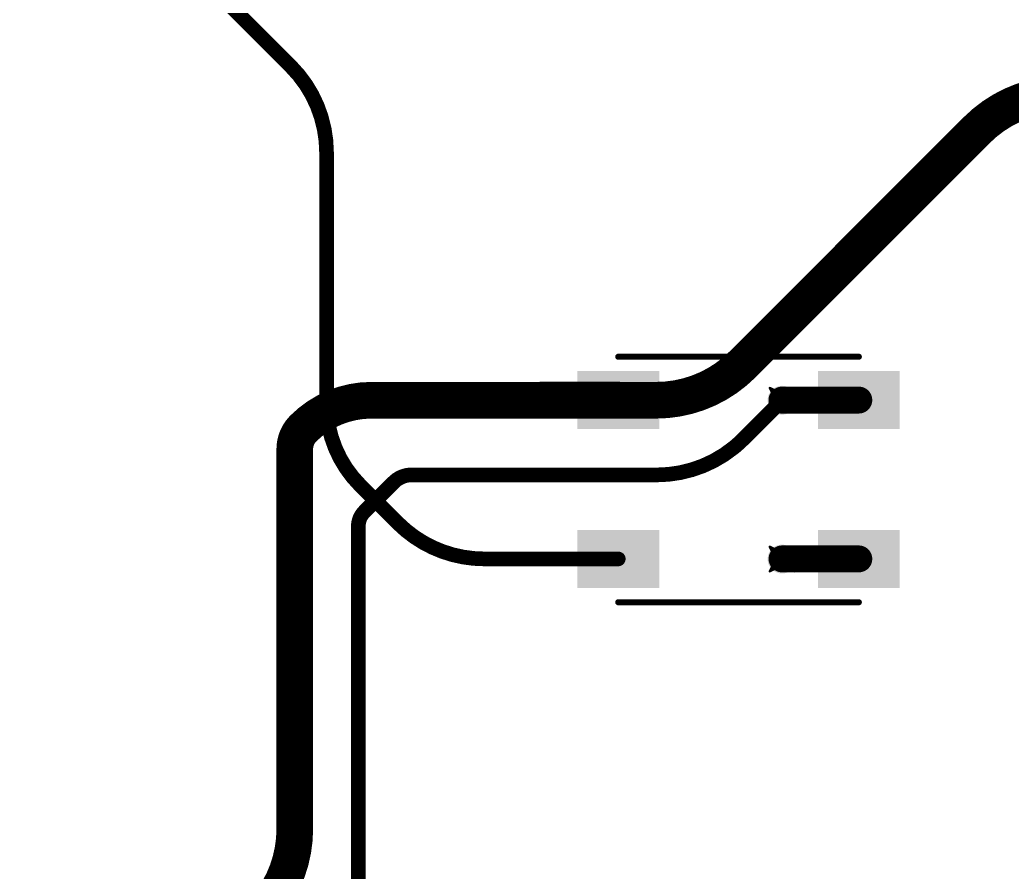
# Model space of a CAD drawing. Header units: inches. Extents: x -11 to 1110, y -7 to 455.
# Drawn here: x 328.8 to 349.43, y 285.7 to 303.41 of the extents above; entities that cross this region are included whole.
import ezdxf

# ---------------------------------------------------------------- set-up
doc = ezdxf.new("R2010")
doc.units = ezdxf.units.IN
for name, color, linetype in [('Bottom Layer', 5, 'Continuous'), ('Drill Drawing', 1, 'Continuous'), ('Top Layer', 1, 'Continuous'), ('Top Overlay', 2, 'Continuous'), ('Top Paste', 8, 'Continuous'), ('Top Solder', 216, 'Continuous'), ('Via Holes', 16, 'Continuous')]:
    doc.layers.add(name, color=color, linetype=linetype)

# ---------------------------------------------------------------- blocks, each defined once
blk = doc.blocks.new('WS2812B_B_W_127')
at = {"layer": 'Top Layer'}
for points in [[(-3.24999985, 2.15000078), (-1.75000031, 2.15000078), (-1.75000031, 1.15000278), (-3.24999985, 1.15000278)], [(3.24999985, 1.15000278), (1.75000031, 1.15000278), (1.75000031, 2.15000078), (3.24999985, 2.15000078)], [(-3.24999985, -1.15000024), (-1.75000031, -1.15000024), (-1.75000031, -2.14999824), (-3.24999985, -2.14999824)], [(1.75000031, -1.15000024), (3.24999985, -1.15000024), (3.24999985, -2.14999824), (1.75000031, -2.14999824)]]:
    blk.add_hatch(color=1, dxfattribs=at).paths.add_polyline_path(points)
at = {"layer": 'Top Paste'}
for points in [[(-3.24999985, 2.15000078), (-1.75000031, 2.15000078), (-1.75000031, 1.15000278), (-3.24999985, 1.15000278)], [(3.24999985, 1.15000278), (1.75000031, 1.15000278), (1.75000031, 2.15000078), (3.24999985, 2.15000078)], [(-3.24999985, -1.15000024), (-1.75000031, -1.15000024), (-1.75000031, -2.14999824), (-3.24999985, -2.14999824)], [(1.75000031, -1.15000024), (3.24999985, -1.15000024), (3.24999985, -2.14999824), (1.75000031, -2.14999824)]]:
    blk.add_hatch(color=8, dxfattribs=at).paths.add_polyline_path(points)
at = {"layer": 'Top Solder'}
for points in [[(-3.35159985, 2.25160078), (-1.64840031, 2.25160078), (-1.64840031, 1.04840278), (-3.35159985, 1.04840278)], [(3.35159985, 1.04840278), (1.64840031, 1.04840278), (1.64840031, 2.25160078), (3.35159985, 2.25160078)], [(-3.35159985, -1.04840024), (-1.64840031, -1.04840024), (-1.64840031, -2.25159824), (-3.35159985, -2.25159824)], [(1.64840031, -1.04840024), (3.35159985, -1.04840024), (3.35159985, -2.25159824), (1.64840031, -2.25159824)]]:
    blk.add_hatch(color=216, dxfattribs=at).paths.add_polyline_path(points)
at = {"layer": 'Top Overlay'}
for points in [[(-2.50000008, 2.55080008, 0.127, 0.127, 0), (2.50000008, 2.55080008, 0.127, 0.127, 0)], [(-3.556, 1.8034, 0.254, 0.254, 0), (-3.429, 1.6764, 0.254, 0.254, 0)], [(-3.556, 1.5494, 0.254, 0.254, 0), (-3.556, 1.8034, 0.254, 0.254, 0)], [(-3.556, 1.5494, 0.254, 0.254, 0), (-3.429, 1.6764, 0.254, 0.254, 0)], [(-2.50000008, -2.55079754, 0.127, 0.127, 0), (2.50000008, -2.55079754, 0.127, 0.127, 0)]]:
    blk.add_lwpolyline(points, format="xyseb", dxfattribs=at)
for points in [[(-2.53175008, 2.55080008, 0.0635, 0.0635, 1), (-2.46825008, 2.55080008, 0.0635, 0.0635, 1)], [(2.46825008, 2.55080008, 0.0635, 0.0635, 1), (2.53175008, 2.55080008, 0.0635, 0.0635, 1)], [(-3.619499999999999, 1.8034, 0.127, 0.127, 1), (-3.4925, 1.8034, 0.127, 0.127, 1)], [(-3.619499999999999, 1.8034, 0.127, 0.127, 1), (-3.4925, 1.8034, 0.127, 0.127, 1)], [(-3.619499999999999, 1.5494, 0.127, 0.127, 1), (-3.4925, 1.5494, 0.127, 0.127, 1)], [(-3.619499999999999, 1.5494, 0.127, 0.127, 1), (-3.4925, 1.5494, 0.127, 0.127, 1)], [(-3.4925, 1.6764, 0.127, 0.127, 1), (-3.3655, 1.6764, 0.127, 0.127, 1)], [(-3.4925, 1.6764, 0.127, 0.127, 1), (-3.3655, 1.6764, 0.127, 0.127, 1)], [(-2.53175008, -2.55079754, 0.0635, 0.0635, 1), (-2.46825008, -2.55079754, 0.0635, 0.0635, 1)], [(2.46825008, -2.55079754, 0.0635, 0.0635, 1), (2.53175008, -2.55079754, 0.0635, 0.0635, 1)]]:
    blk.add_lwpolyline(points, format="xyseb", close=True, dxfattribs=at)

msp = doc.modelspace()

# ---------------------------------------------------------------- hatches: boundary and pattern name
at = {"layer": 'Bottom Layer'}
h = msp.add_hatch(color=5, dxfattribs=at)
edge = h.paths.add_edge_path()
edge.add_arc((339.64556912, 295.5058098), 0.2999994, 0, 360)
h = msp.add_hatch(color=5, dxfattribs=at)
edge = h.paths.add_edge_path()
edge.add_arc((344.64556928, 295.5058098), 0.2999994, 0, 360)
h = msp.add_hatch(color=5, dxfattribs=at)
edge = h.paths.add_edge_path()
edge.add_arc((344.64556928, 292.20580878), 0.2999994, 0, 360)
at = {"layer": 'Top Layer'}
h = msp.add_hatch(color=1, dxfattribs=at)
edge = h.paths.add_edge_path()
edge.add_arc((339.64556912, 295.5058098), 0.2999994, 0, 360)
h = msp.add_hatch(color=1, dxfattribs=at)
edge = h.paths.add_edge_path()
edge.add_arc((344.64556928, 295.5058098), 0.2999994, 0, 360)
h = msp.add_hatch(color=1, dxfattribs=at)
edge = h.paths.add_edge_path()
edge.add_arc((344.64556928, 292.20580878), 0.2999994, 0, 360)
at = {"layer": 'Via Holes'}
h = msp.add_hatch(color=7, dxfattribs=at)
edge = h.paths.add_edge_path()
edge.add_arc((339.64556912, 295.5058098), 0.1499997, 0, 360)
h = msp.add_hatch(color=7, dxfattribs=at)
edge = h.paths.add_edge_path()
edge.add_arc((344.64556928, 295.5058098), 0.1499997, 0, 360)
h = msp.add_hatch(color=7, dxfattribs=at)
edge = h.paths.add_edge_path()
edge.add_arc((344.64556928, 292.20580878), 0.1499997, 0, 360)

# ---------------------------------------------------------------- linework, layer by layer
at = {"layer": 'Bottom Layer'}
for points in [[(348.69732648, 301.12312648, 0.7619999999999999, 0.7619999999999999, -0.198912367379658), (350.49337826, 301.8670747, 0.7619999999999999, 0.7619999999999999, 0)], [(343.82395802, 296.2497580199999, 0.7619999999999999, 0.7619999999999999, 0), (348.69732648, 301.12312648, 0.7619999999999999, 0.7619999999999999, 0)], [(343.82395802, 296.2497580199999, 0.7619999999999999, 0.7619999999999999, -0.198912367379658), (342.02790624, 295.5058098, 0.7619999999999999, 0.7619999999999999, 0)], [(334.6958, 294.9194, 0.7619999999999999, 0.7619999999999999, -0.198912367379658), (336.11151726, 295.5058098, 0.7619999999999999, 0.7619999999999999, 0)], [(336.11151726, 295.5058098, 0.7619999999999999, 0.7619999999999999, 0), (339.64556912, 295.5058098, 0.7619999999999999, 0.7619999999999999, 0)], [(339.64556912, 295.5058098, 0.7619999999999999, 0.7619999999999999, 0), (342.02790624, 295.5058098, 0.7619999999999999, 0.7619999999999999, 0)], [(344.64387256, 295.50750398, 0.5588, 0.5588, 0), (344.64556928, 295.5092007, 0.5588, 0.5588, 0)], [(343.8379077, 294.69814822, 0.3048, 0.3048, 0), (344.64556928, 295.5058098, 0.3048, 0.3048, 0)], [(334.518, 294.4901527, 0.7619999999999999, 0.7619999999999999, -0.198912367379658), (334.6958, 294.9194, 0.7619999999999999, 0.7619999999999999, 0)], [(334.518, 286.59890356, 0.7619999999999999, 0.7619999999999999, 0), (334.518, 294.4901527, 0.7619999999999999, 0.7619999999999999, 0)], [(343.7582025, 294.62183392, 0.3048, 0.3048, -0.01542111636843188), (343.63952608, 294.51959892, 0.3048, 0.3048, 0)], [(343.8379077, 294.69814822, 0.3048, 0.3048, -0.01086220972971262), (343.7582025, 294.62183392, 0.3048, 0.3048, 0)], [(343.63952608, 294.51959892, 0.3048, 0.3048, -0.1717266868593431), (342.04185592, 293.9542, 0.3048, 0.3048, 0)], [(336.5753999999999, 293.8018, 0.3048, 0.3048, -0.198912367379658), (336.94332662, 293.9542, 0.3048, 0.3048, 0)], [(336.94332662, 293.9542, 0.3048, 0.3048, 0), (342.04185592, 293.9542, 0.3048, 0.3048, 0)], [(335.96452238, 293.19092238, 0.3048, 0.3048, 0), (336.5753999999999, 293.8018, 0.3048, 0.3048, 0)], [(335.8388, 292.8874, 0.3048, 0.3048, -0.1988034903074048), (335.96439538, 293.19079538, 0.3048, 0.3048, 0)], [(335.96439538, 293.19079538, 0.3048, 0.3048, -0.0001047353673570495), (335.96452238, 293.19092492, 0.3048, 0.3048, 0)], [(335.96439538, 293.19079538, 0.3048, 0.3048, 0), (335.96452238, 293.19092238, 0.3048, 0.3048, 0)], [(335.8388, 284.71048214, 0.3048, 0.3048, 0), (335.8388, 292.8874, 0.3048, 0.3048, 0)], [(334.518, 286.59890356, 0.7619999999999999, 0.7619999999999999, -0.198912367379658), (333.77405178, 284.80285178, 0.7619999999999999, 0.7619999999999999, 0)]]:
    msp.add_lwpolyline(points, format="xyseb", dxfattribs=at)
for points in [[(348.50682648, 301.12312648, 0.3809999999999999, 0.3809999999999999, 1), (348.8878264799999, 301.12312648, 0.3809999999999999, 0.3809999999999999, 1)], [(348.50682648, 301.12312648, 0.3809999999999999, 0.3809999999999999, 1), (348.8878264799999, 301.12312648, 0.3809999999999999, 0.3809999999999999, 1)], [(343.63345802, 296.2497580199999, 0.3809999999999999, 0.3809999999999999, 1), (344.01445802, 296.2497580199999, 0.3809999999999999, 0.3809999999999999, 1)], [(343.63345802, 296.2497580199999, 0.3809999999999999, 0.3809999999999999, 1), (344.01445802, 296.2497580199999, 0.3809999999999999, 0.3809999999999999, 1)], [(335.92101726, 295.5058098, 0.3809999999999999, 0.3809999999999999, 1), (336.30201726, 295.5058098, 0.3809999999999999, 0.3809999999999999, 1)], [(335.92101726, 295.5058098, 0.3809999999999999, 0.3809999999999999, 1), (336.30201726, 295.5058098, 0.3809999999999999, 0.3809999999999999, 1)], [(339.45506912, 295.5058098, 0.3809999999999999, 0.3809999999999999, 1), (339.83606912, 295.5058098, 0.3809999999999999, 0.3809999999999999, 1)], [(339.45506912, 295.5058098, 0.3809999999999999, 0.3809999999999999, 1), (339.83606912, 295.5058098, 0.3809999999999999, 0.3809999999999999, 1)], [(341.83740624, 295.5058098, 0.3809999999999999, 0.3809999999999999, 1), (342.21840624, 295.5058098, 0.3809999999999999, 0.3809999999999999, 1)], [(341.83740624, 295.5058098, 0.3809999999999999, 0.3809999999999999, 1), (342.21840624, 295.5058098, 0.3809999999999999, 0.3809999999999999, 1)], [(344.50417256, 295.50750398, 0.2794, 0.2794, 1), (344.78357256, 295.50750398, 0.2794, 0.2794, 1)], [(344.50586928, 295.5092007, 0.2794, 0.2794, 1), (344.78526928, 295.5092007, 0.2794, 0.2794, 1)], [(344.56936928, 295.5058098, 0.1524, 0.1524, 1), (344.7217692799999, 295.5058098, 0.1524, 0.1524, 1)], [(334.5053, 294.9194, 0.3809999999999999, 0.3809999999999999, 1), (334.8863, 294.9194, 0.3809999999999999, 0.3809999999999999, 1)], [(334.5053, 294.9194, 0.3809999999999999, 0.3809999999999999, 1), (334.8863, 294.9194, 0.3809999999999999, 0.3809999999999999, 1)], [(334.3275, 294.4901527, 0.3809999999999999, 0.3809999999999999, 1), (334.7085, 294.4901527, 0.3809999999999999, 0.3809999999999999, 1)], [(334.3275, 294.4901527, 0.3809999999999999, 0.3809999999999999, 1), (334.7085, 294.4901527, 0.3809999999999999, 0.3809999999999999, 1)], [(343.6820025, 294.62183392, 0.1524, 0.1524, 1), (343.8344025, 294.62183392, 0.1524, 0.1524, 1)], [(343.6820025, 294.62183392, 0.1524, 0.1524, 1), (343.8344025, 294.62183392, 0.1524, 0.1524, 1)], [(343.7617077, 294.69814822, 0.1524, 0.1524, 1), (343.9141077, 294.69814822, 0.1524, 0.1524, 1)], [(343.7617077, 294.69814822, 0.1524, 0.1524, 1), (343.9141077, 294.69814822, 0.1524, 0.1524, 1)], [(343.56332608, 294.51959892, 0.1524, 0.1524, 1), (343.71572608, 294.51959892, 0.1524, 0.1524, 1)], [(343.56332608, 294.51959892, 0.1524, 0.1524, 1), (343.71572608, 294.51959892, 0.1524, 0.1524, 1)], [(336.86712662, 293.9542, 0.1524, 0.1524, 1), (337.01952662, 293.9542, 0.1524, 0.1524, 1)], [(336.86712662, 293.9542, 0.1524, 0.1524, 1), (337.01952662, 293.9542, 0.1524, 0.1524, 1)], [(341.96565592, 293.9542, 0.1524, 0.1524, 1), (342.11805592, 293.9542, 0.1524, 0.1524, 1)], [(341.96565592, 293.9542, 0.1524, 0.1524, 1), (342.11805592, 293.9542, 0.1524, 0.1524, 1)], [(336.4992, 293.8018, 0.1524, 0.1524, 1), (336.6516, 293.8018, 0.1524, 0.1524, 1)], [(336.4992, 293.8018, 0.1524, 0.1524, 1), (336.6516, 293.8018, 0.1524, 0.1524, 1)], [(335.88819538, 293.19079538, 0.1524, 0.1524, 1), (336.04059538, 293.19079538, 0.1524, 0.1524, 1)], [(335.88819538, 293.19079538, 0.1524, 0.1524, 1), (336.04059538, 293.19079538, 0.1524, 0.1524, 1)], [(335.88819538, 293.19079538, 0.1524, 0.1524, 1), (336.04059538, 293.19079538, 0.1524, 0.1524, 1)], [(335.88832238, 293.19092492, 0.1524, 0.1524, 1), (336.04072238, 293.19092492, 0.1524, 0.1524, 1)], [(335.88832238, 293.19092238, 0.1524, 0.1524, 1), (336.04072238, 293.19092238, 0.1524, 0.1524, 1)], [(335.88832238, 293.19092238, 0.1524, 0.1524, 1), (336.04072238, 293.19092238, 0.1524, 0.1524, 1)], [(335.7626, 292.8874, 0.1524, 0.1524, 1), (335.915, 292.8874, 0.1524, 0.1524, 1)], [(335.7626, 292.8874, 0.1524, 0.1524, 1), (335.915, 292.8874, 0.1524, 0.1524, 1)], [(334.3275, 286.59890356, 0.3809999999999999, 0.3809999999999999, 1), (334.7085, 286.59890356, 0.3809999999999999, 0.3809999999999999, 1)], [(334.3275, 286.59890356, 0.3809999999999999, 0.3809999999999999, 1), (334.7085, 286.59890356, 0.3809999999999999, 0.3809999999999999, 1)]]:
    msp.add_lwpolyline(points, format="xyseb", close=True, dxfattribs=at)
at = {"layer": 'Drill Drawing'}
for points in [[(339.39156912, 295.7598098, 0.0508, 0.0508, 0), (339.64556912, 295.6328098, 0.0508, 0.0508, 0)], [(339.39156912, 295.7598098, 0.0508, 0.0508, 0), (339.51856912, 295.5058098, 0.0508, 0.0508, 0)], [(339.64556912, 295.6328098, 0.0508, 0.0508, 0), (339.89956912, 295.7598098, 0.0508, 0.0508, 0)], [(339.77256912, 295.5058098, 0.0508, 0.0508, 0), (339.89956912, 295.7598098, 0.0508, 0.0508, 0)], [(344.3915692799999, 295.7598098, 0.0508, 0.0508, 0), (344.64556928, 295.6328098, 0.0508, 0.0508, 0)], [(344.3915692799999, 295.7598098, 0.0508, 0.0508, 0), (344.51856928, 295.5058098, 0.0508, 0.0508, 0)], [(344.64556928, 295.6328098, 0.0508, 0.0508, 0), (344.89956928, 295.7598098, 0.0508, 0.0508, 0)], [(344.77256928, 295.5058098, 0.0508, 0.0508, 0), (344.89956928, 295.7598098, 0.0508, 0.0508, 0)], [(339.39156912, 295.2518098, 0.0508, 0.0508, 0), (339.51856912, 295.5058098, 0.0508, 0.0508, 0)], [(339.39156912, 295.2518098, 0.0508, 0.0508, 0), (339.64556912, 295.3788098, 0.0508, 0.0508, 0)], [(339.64556912, 295.3788098, 0.0508, 0.0508, 0), (339.89956912, 295.2518098, 0.0508, 0.0508, 0)], [(339.77256912, 295.5058098, 0.0508, 0.0508, 0), (339.89956912, 295.2518098, 0.0508, 0.0508, 0)], [(344.3915692799999, 295.2518098, 0.0508, 0.0508, 0), (344.51856928, 295.5058098, 0.0508, 0.0508, 0)], [(344.3915692799999, 295.2518098, 0.0508, 0.0508, 0), (344.64556928, 295.3788098, 0.0508, 0.0508, 0)], [(344.64556928, 295.3788098, 0.0508, 0.0508, 0), (344.89956928, 295.2518098, 0.0508, 0.0508, 0)], [(344.77256928, 295.5058098, 0.0508, 0.0508, 0), (344.89956928, 295.2518098, 0.0508, 0.0508, 0)], [(344.3915692799999, 292.4598087799999, 0.0508, 0.0508, 0), (344.64556928, 292.33280878, 0.0508, 0.0508, 0)], [(344.3915692799999, 292.4598087799999, 0.0508, 0.0508, 0), (344.51856928, 292.20580878, 0.0508, 0.0508, 0)], [(344.64556928, 292.33280878, 0.0508, 0.0508, 0), (344.89956928, 292.4598087799999, 0.0508, 0.0508, 0)], [(344.77256928, 292.20580878, 0.0508, 0.0508, 0), (344.89956928, 292.4598087799999, 0.0508, 0.0508, 0)], [(344.3915692799999, 291.95180878, 0.0508, 0.0508, 0), (344.51856928, 292.20580878, 0.0508, 0.0508, 0)], [(344.3915692799999, 291.95180878, 0.0508, 0.0508, 0), (344.64556928, 292.07880878, 0.0508, 0.0508, 0)], [(344.64556928, 292.07880878, 0.0508, 0.0508, 0), (344.89956928, 291.95180878, 0.0508, 0.0508, 0)], [(344.77256928, 292.20580878, 0.0508, 0.0508, 0), (344.89956928, 291.95180878, 0.0508, 0.0508, 0)]]:
    msp.add_lwpolyline(points, format="xyseb", dxfattribs=at)
for points in [[(339.37886912, 295.7598098, 0.0254, 0.0254, 1), (339.40426912, 295.7598098, 0.0254, 0.0254, 1)], [(339.37886912, 295.7598098, 0.0254, 0.0254, 1), (339.40426912, 295.7598098, 0.0254, 0.0254, 1)], [(339.88686912, 295.7598098, 0.0254, 0.0254, 1), (339.91226912, 295.7598098, 0.0254, 0.0254, 1)], [(339.88686912, 295.7598098, 0.0254, 0.0254, 1), (339.91226912, 295.7598098, 0.0254, 0.0254, 1)], [(344.37886928, 295.7598098, 0.0254, 0.0254, 1), (344.40426928, 295.7598098, 0.0254, 0.0254, 1)], [(344.37886928, 295.7598098, 0.0254, 0.0254, 1), (344.40426928, 295.7598098, 0.0254, 0.0254, 1)], [(344.88686928, 295.7598098, 0.0254, 0.0254, 1), (344.91226928, 295.7598098, 0.0254, 0.0254, 1)], [(344.88686928, 295.7598098, 0.0254, 0.0254, 1), (344.91226928, 295.7598098, 0.0254, 0.0254, 1)], [(339.63286912, 295.6328098, 0.0254, 0.0254, 1), (339.65826912, 295.6328098, 0.0254, 0.0254, 1)], [(339.63286912, 295.6328098, 0.0254, 0.0254, 1), (339.65826912, 295.6328098, 0.0254, 0.0254, 1)], [(344.63286928, 295.6328098, 0.0254, 0.0254, 1), (344.65826928, 295.6328098, 0.0254, 0.0254, 1)], [(344.63286928, 295.6328098, 0.0254, 0.0254, 1), (344.65826928, 295.6328098, 0.0254, 0.0254, 1)], [(339.50586912, 295.5058098, 0.0254, 0.0254, 1), (339.53126912, 295.5058098, 0.0254, 0.0254, 1)], [(339.50586912, 295.5058098, 0.0254, 0.0254, 1), (339.53126912, 295.5058098, 0.0254, 0.0254, 1)], [(339.63286912, 295.3788098, 0.0254, 0.0254, 1), (339.65826912, 295.3788098, 0.0254, 0.0254, 1)], [(339.63286912, 295.3788098, 0.0254, 0.0254, 1), (339.65826912, 295.3788098, 0.0254, 0.0254, 1)], [(339.75986912, 295.5058098, 0.0254, 0.0254, 1), (339.78526912, 295.5058098, 0.0254, 0.0254, 1)], [(339.75986912, 295.5058098, 0.0254, 0.0254, 1), (339.78526912, 295.5058098, 0.0254, 0.0254, 1)], [(344.50586928, 295.5058098, 0.0254, 0.0254, 1), (344.53126928, 295.5058098, 0.0254, 0.0254, 1)], [(344.50586928, 295.5058098, 0.0254, 0.0254, 1), (344.53126928, 295.5058098, 0.0254, 0.0254, 1)], [(344.63286928, 295.3788098, 0.0254, 0.0254, 1), (344.65826928, 295.3788098, 0.0254, 0.0254, 1)], [(344.63286928, 295.3788098, 0.0254, 0.0254, 1), (344.65826928, 295.3788098, 0.0254, 0.0254, 1)], [(344.75986928, 295.5058098, 0.0254, 0.0254, 1), (344.78526928, 295.5058098, 0.0254, 0.0254, 1)], [(344.75986928, 295.5058098, 0.0254, 0.0254, 1), (344.78526928, 295.5058098, 0.0254, 0.0254, 1)], [(339.37886912, 295.2518098, 0.0254, 0.0254, 1), (339.40426912, 295.2518098, 0.0254, 0.0254, 1)], [(339.37886912, 295.2518098, 0.0254, 0.0254, 1), (339.40426912, 295.2518098, 0.0254, 0.0254, 1)], [(339.88686912, 295.2518098, 0.0254, 0.0254, 1), (339.91226912, 295.2518098, 0.0254, 0.0254, 1)], [(339.88686912, 295.2518098, 0.0254, 0.0254, 1), (339.91226912, 295.2518098, 0.0254, 0.0254, 1)], [(344.37886928, 295.2518098, 0.0254, 0.0254, 1), (344.40426928, 295.2518098, 0.0254, 0.0254, 1)], [(344.37886928, 295.2518098, 0.0254, 0.0254, 1), (344.40426928, 295.2518098, 0.0254, 0.0254, 1)], [(344.88686928, 295.2518098, 0.0254, 0.0254, 1), (344.91226928, 295.2518098, 0.0254, 0.0254, 1)], [(344.88686928, 295.2518098, 0.0254, 0.0254, 1), (344.91226928, 295.2518098, 0.0254, 0.0254, 1)], [(344.37886928, 292.4598087799999, 0.0254, 0.0254, 1), (344.40426928, 292.4598087799999, 0.0254, 0.0254, 1)], [(344.37886928, 292.4598087799999, 0.0254, 0.0254, 1), (344.40426928, 292.4598087799999, 0.0254, 0.0254, 1)], [(344.88686928, 292.4598087799999, 0.0254, 0.0254, 1), (344.91226928, 292.4598087799999, 0.0254, 0.0254, 1)], [(344.88686928, 292.4598087799999, 0.0254, 0.0254, 1), (344.91226928, 292.4598087799999, 0.0254, 0.0254, 1)], [(344.63286928, 292.33280878, 0.0254, 0.0254, 1), (344.65826928, 292.33280878, 0.0254, 0.0254, 1)], [(344.63286928, 292.33280878, 0.0254, 0.0254, 1), (344.65826928, 292.33280878, 0.0254, 0.0254, 1)], [(344.50586928, 292.20580878, 0.0254, 0.0254, 1), (344.53126928, 292.20580878, 0.0254, 0.0254, 1)], [(344.50586928, 292.20580878, 0.0254, 0.0254, 1), (344.53126928, 292.20580878, 0.0254, 0.0254, 1)], [(344.63286928, 292.07880878, 0.0254, 0.0254, 1), (344.65826928, 292.07880878, 0.0254, 0.0254, 1)], [(344.63286928, 292.07880878, 0.0254, 0.0254, 1), (344.65826928, 292.07880878, 0.0254, 0.0254, 1)], [(344.75986928, 292.20580878, 0.0254, 0.0254, 1), (344.78526928, 292.20580878, 0.0254, 0.0254, 1)], [(344.75986928, 292.20580878, 0.0254, 0.0254, 1), (344.78526928, 292.20580878, 0.0254, 0.0254, 1)], [(344.37886928, 291.95180878, 0.0254, 0.0254, 1), (344.40426928, 291.95180878, 0.0254, 0.0254, 1)], [(344.37886928, 291.95180878, 0.0254, 0.0254, 1), (344.40426928, 291.95180878, 0.0254, 0.0254, 1)], [(344.88686928, 291.95180878, 0.0254, 0.0254, 1), (344.91226928, 291.95180878, 0.0254, 0.0254, 1)], [(344.88686928, 291.95180878, 0.0254, 0.0254, 1), (344.91226928, 291.95180878, 0.0254, 0.0254, 1)]]:
    msp.add_lwpolyline(points, format="xyseb", close=True, dxfattribs=at)
at = {"layer": 'Top Layer'}
for points in [[(328.9561493, 307.9234507, 0.3048, 0.3048, 0), (334.43445178, 302.44514822, 0.3048, 0.3048, 0)], [(334.43445178, 302.44514822, 0.3048, 0.3048, -0.198912367379658), (335.1784, 300.6490964399999, 0.3048, 0.3048, 0)], [(335.1784, 295.4274, 0.3048, 0.3048, 0), (335.1784, 300.6490964399999, 0.3048, 0.3048, 0)], [(339.64556912, 295.5092007, 0.7619999999999999, 0.7619999999999999, 0), (341.24119966, 295.5092007, 0.7619999999999999, 0.7619999999999999, 0)], [(344.64556928, 295.5092007, 0.5588, 0.5588, 0), (346.24119982, 295.5092007, 0.5588, 0.5588, 0)], [(335.87886088, 293.73634166, 0.3048, 0.3048, -0.198912367379658), (335.1784, 295.4274, 0.3048, 0.3048, 0)], [(335.87886088, 293.73633912, 0.3048, 0.3048, 0), (336.6620521, 292.9531479, 0.3048, 0.3048, 0)], [(338.45810388, 292.20919968, 0.3048, 0.3048, -0.198912367379658), (336.6620521, 292.9531479, 0.3048, 0.3048, 0)], [(344.64556928, 292.20919968, 0.5588, 0.5588, 0), (346.24119982, 292.20919968, 0.5588, 0.5588, 0)], [(338.45810388, 292.20919968, 0.3048, 0.3048, 0), (341.24119966, 292.20919968, 0.3048, 0.3048, 0)]]:
    msp.add_lwpolyline(points, format="xyseb", dxfattribs=at)
for points in [[(334.35825178, 302.44514822, 0.1524, 0.1524, 1), (334.51065178, 302.44514822, 0.1524, 0.1524, 1)], [(334.35825178, 302.44514822, 0.1524, 0.1524, 1), (334.51065178, 302.44514822, 0.1524, 0.1524, 1)], [(335.1022, 300.6490964399999, 0.1524, 0.1524, 1), (335.2546, 300.6490964399999, 0.1524, 0.1524, 1)], [(335.1022, 300.6490964399999, 0.1524, 0.1524, 1), (335.2546, 300.6490964399999, 0.1524, 0.1524, 1)], [(339.45506912, 295.5092007, 0.3809999999999999, 0.3809999999999999, 1), (339.83606912, 295.5092007, 0.3809999999999999, 0.3809999999999999, 1)], [(341.05069966, 295.5092007, 0.3809999999999999, 0.3809999999999999, 1), (341.43169966, 295.5092007, 0.3809999999999999, 0.3809999999999999, 1)], [(344.50586928, 295.5092007, 0.2794, 0.2794, 1), (344.78526928, 295.5092007, 0.2794, 0.2794, 1)], [(346.10149982, 295.5092007, 0.2794, 0.2794, 1), (346.38089982, 295.5092007, 0.2794, 0.2794, 1)], [(335.1022, 295.4274, 0.1524, 0.1524, 1), (335.2546, 295.4274, 0.1524, 0.1524, 1)], [(335.1022, 295.4274, 0.1524, 0.1524, 1), (335.2546, 295.4274, 0.1524, 0.1524, 1)], [(335.80266088, 293.73634166, 0.1524, 0.1524, 1), (335.95506088, 293.73634166, 0.1524, 0.1524, 1)], [(335.80266088, 293.73633912, 0.1524, 0.1524, 1), (335.95506088, 293.73633912, 0.1524, 0.1524, 1)], [(336.5858521, 292.9531479, 0.1524, 0.1524, 1), (336.7382521, 292.9531479, 0.1524, 0.1524, 1)], [(336.5858521, 292.9531479, 0.1524, 0.1524, 1), (336.7382521, 292.9531479, 0.1524, 0.1524, 1)], [(344.50586928, 292.20919968, 0.2794, 0.2794, 1), (344.78526928, 292.20919968, 0.2794, 0.2794, 1)], [(346.10149982, 292.20919968, 0.2794, 0.2794, 1), (346.38089982, 292.20919968, 0.2794, 0.2794, 1)], [(338.38190388, 292.20919968, 0.1524, 0.1524, 1), (338.53430388, 292.20919968, 0.1524, 0.1524, 1)], [(338.38190388, 292.20919968, 0.1524, 0.1524, 1), (338.53430388, 292.20919968, 0.1524, 0.1524, 1)], [(341.16499966, 292.20919968, 0.1524, 0.1524, 1), (341.31739966, 292.20919968, 0.1524, 0.1524, 1)]]:
    msp.add_lwpolyline(points, format="xyseb", close=True, dxfattribs=at)

# ---------------------------------------------------------------- block references
msp.add_blockref('WS2812B_B_W_127', (343.74119974, 293.85919892))

doc.saveas('drawing.dxf')
